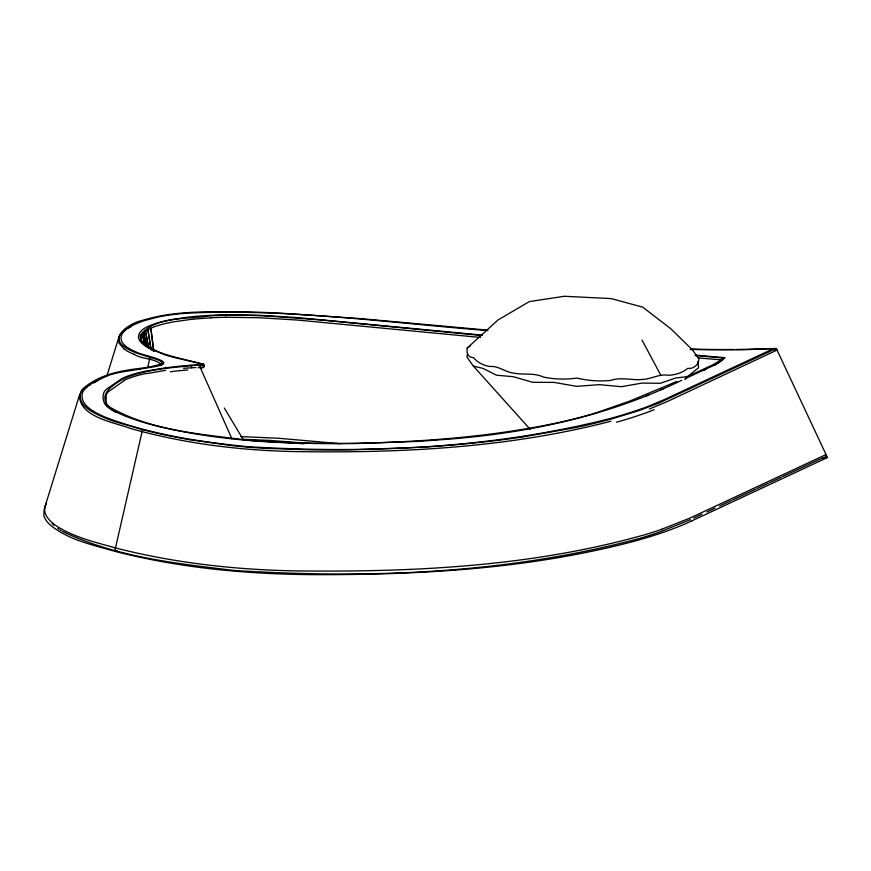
<?xml version="1.0" encoding="UTF-8"?>
<svg xmlns="http://www.w3.org/2000/svg" width="871" height="871" viewBox="0 0 871 871"><rect width="100%" height="100%" fill="white"/><g stroke="black" fill="none" stroke-linecap="round" stroke-linejoin="round"><path stroke-width="1.31" d="M467.161 348.095L467.063 352.2L468.13 355.216L470.351 357.088L473.693 357.829C477.711 362.641 483.492 365.439 489.6 366.506C498.321 365.548 505.049 372.091 513.498 373.082C523.525 375.183 533.945 372.483 543.482 377.078C554.489 379.364 565.802 379.604 576.929 378.09C588.001 380.714 599.422 381.574 610.756 380.409C621.121 376.773 631.638 380.562 642.232 379.451C651.388 379.255 659.489 373.452 668.743 375.336C675.624 374.889 682.396 372.777 687.796 368.379C693.523 369.13 698.967 364.655 698.869 358.808L692.369 349.783L670.528 328.541L642.765 307.191L611.311 298.59L564.31 296.271L529.296 301.595L497.918 320.038L467.161 348.095L470.471 345.733M140.83 338.775L141.744 335.041L144.499 331.949A119.567 25.215 2.4 0 1 173.699 321.813L193.264 319.08M46.49 503.405C39.946 513.836 51.933 523.711 60.219 528.251C77.279 538.115 96.681 542.6 115.473 547.935C174.799 563.102 236.03 569.884 297.185 570.919C412.778 572.203 530.156 566.683 642.079 535.48M115.408 548.273L142.202 431.112A2.21 1.579 -75 0 1 142.768 429.958M147.711 367.42L149.616 358.917A2.221 1.557 -75 0 1 150.171 357.796M126.382 329.271A180.33 38.106 2.3 0 0 118.783 337.371L118.935 342.967L123.769 348.65M467.444 354.29L466.878 356.99L473.367 366.092L530.308 429.468M106.85 376.13L118.794 337.371M44.824 507.183L79.62 394.683L81.645 391.297L84.759 388.324M79.62 394.683C78.314 417.035 114.711 422.391 130.312 428.423C182.703 443.219 237.13 450.165 291.491 451.505C398.504 453.399 506.944 448.195 610.974 421.216M721.624 360.452L722.647 357.959L695.156 355.553M722.059 359.407L717.715 363.392M161.581 365.352C156.845 358.133 141.44 359.473 134.156 354.257M45.684 506.334L44.16 509.274L43.822 515.338A242.563 51.258 2.3 0 0 49.832 524.636C68.188 539.976 92.293 544.767 114.711 551.289A295.367 62.418 2.3 0 0 134.907 556.144C194.734 569.536 256.107 574.457 317.316 574.675C423.829 574.806 531.56 568.556 634.905 541.076A614.501 129.855 2.3 0 0 692.118 520.782M695.221 355.107L724.835 357.698L721.471 360.964L715.701 364.503L685.346 378.602M198.697 364.797A13.37 2.82 2.3 0 0 200.94 364.579A4.213 0.893 2.3 0 0 202.083 364.328L203.106 364.557A1.535 1.426 59.5 0 1 203.651 364.971L204.358 365.82M85.238 387.965L87.361 386.528M154.025 366.745L153.688 366.811A61.014 12.891 2.3 0 1 151.598 367.214L120.688 372.2A93.535 19.761 2.3 0 0 107.895 375.575C99.163 379.93 88.744 383.327 82.876 391.58C78.02 404.819 94.885 412.321 104.618 416.937C150.139 434.379 198.98 441.793 247.255 446.649C368.139 453.878 491.124 448.445 608.916 418.875A591.747 125.054 2.3 0 0 647.12 406.746L664.519 399.517L772.621 349.042L775.223 348.868M714.862 365.145L716.343 364.274M89.169 385.461L89.996 384.982M94.689 382.402L93.839 382.87M95.32 382.064L95.962 381.716M97.258 381.019L97.922 380.671M124.052 380.736L109.082 391.221A109.539 22.722 3 0 0 106.273 394.857L105.99 403.066L109.474 408.129M686.119 377.208L712.565 364.949L719.196 361.106A152.349 32.194 2.3 0 0 722.658 357.959M692.053 520.771L827.45 457.536L776.279 348.454L658.912 403.066L638.65 410.687L612.269 418.733A572.476 120.982 2.3 0 1 576.297 427.454M777.03 350.055L666.816 401.771L649.331 409.043M693.752 518.093L701.961 514.26M706.893 511.963L715.102 508.12M719.555 506.04L731.248 500.585M732.413 500.041L755.799 489.121M756.964 488.566L768.658 483.111M769.822 482.567L781.516 477.101M782.681 476.557L821.255 458.549M684.737 379.233L686.522 378.406M690.474 519.628L659.314 532.159A634.23 134.025 2.3 0 1 639.76 538.354C508.087 573.662 369.74 578.921 234.201 570.451C176.203 563.548 115.745 557.015 62.494 531.408M703.43 370.567L704.334 370.153M705.227 369.74L706.131 369.337M681.732 380.257C605.737 417.361 521.969 434.368 437.982 439.942A370.175 78.227 2.3 0 1 417.503 441.412L356.5 443.535A464.33 98.129 2.3 0 1 342.815 443.633A426.736 90.181 2.3 0 1 315.215 443.546L278.372 442.446A185.85 39.271 2.3 0 1 264.131 441.63C229.215 439.289 194.331 434.945 160.253 426.855M676.811 381.465L629.744 401.096L595.808 412.941A456.894 96.55 2.3 0 1 479.094 435.478M660.654 389.892L663.517 388.673M646.108 395.946L649.058 394.737M661.699 529.252L689.68 518.201L826.046 454.553L825.447 456.905L821.756 458.462M203.15 366.484L202.116 365.493A1.622 1.034 81.9 0 0 201.724 364.96L200.918 364.579M145.011 320.43L158.141 317A97.53 20.61 2.3 0 1 169.649 314.997L177.434 314.05A100.274 21.187 2.3 0 1 188.626 313.092C288.628 308.595 388.335 322.716 487.804 330.599M723.834 357.861L724.814 357.698M576.275 427.454L521.892 437.122M154.352 366.68C181.985 362.238 140.884 355.205 136.475 352.124A111.401 23.539 2.3 0 1 126.339 346.636C122.408 344.034 119.294 338.688 122.071 334.181A178.239 37.671 2.3 0 1 134.57 324.469A168.636 35.635 2.3 0 1 144.989 320.43M144.728 371.373L164.118 368.052A169.823 35.885 2.3 0 1 182.257 365.94L190.673 365.276A27.828 5.879 2.3 0 1 192.001 365.21L193.612 365.145A28.438 6.01 2.3 0 0 194.93 365.08A29.081 6.151 2.3 0 0 197.728 364.884L198.621 364.807M146.589 373.605L165.675 370.338M200.058 367.137L231.947 438.81M199.884 367.105L198.686 367.235M195.899 367.551L183.541 368.281M478.93 435.435L469.295 436.523A387.987 81.994 2.3 0 1 448.913 438.549C380.148 444.275 310.795 445.375 242.007 439.474C197.129 433.704 149.246 429.98 109.332 406.844A97.857 20.675 2.3 0 1 106.981 404.536C99.784 393.507 112.37 385.701 120.416 380.605A143.573 30.343 2.3 0 1 127.667 377.034C151.946 367.932 178.403 367.442 203.705 364.318L177.249 357.709A121.417 25.662 2.3 0 1 157.825 351.59L147.896 346.549A138.892 29.353 2.3 0 1 140.416 335.041C155.245 315.944 189.279 319.33 210.836 315.759A109.528 23.147 2.3 0 1 236.291 315.193L249.933 315.389A164.967 34.862 2.3 0 1 269.966 316.195L322.237 320.114L482.055 335.542M420.933 447.269L352.32 449.817A336.565 71.128 2.3 0 1 311.927 449.85L265.089 448.347A144.749 30.594 2.3 0 1 231.338 445.549L190.052 439.757M482.458 335.128L297.86 317.588L259.46 315.269L225.121 314.823A106.676 22.548 2.3 0 0 213.547 315.182L206.068 315.574A113.382 23.963 2.3 0 0 186.568 317.349L171.914 319.581A122.147 25.814 2.3 0 0 142.125 330.011L139.338 333.179L138.413 337.012A140.95 29.788 2.3 0 0 148.168 347.779L164.369 354.617A127.014 26.838 2.3 0 0 174.853 357.633L198.838 363.163A27.023 5.705 2.3 0 1 200.57 363.599A15.34 3.244 2.3 0 1 200.94 363.708L202.976 364.122A1.6 1.415 -63.3 0 1 203.52 364.492L204.282 365.58A8.155 0.936 2.7 0 0 203.803 365.33M210.717 317.752L214.397 317.577M822.877 457.721L827.45 457.536M776.279 348.454L742.604 349.804L702.603 349.717A161.625 34.154 2.3 0 1 692.423 349.423M769.899 348.672L747.96 349.26A317.948 67.187 2.3 0 1 738.76 349.423L736.343 349.456M770.106 349.119L772.621 349.042M775.005 350.327L777.128 350.262M225.709 317.251L259.373 317.741L297.316 320.049L480.433 337.447M733.937 349.478L724.237 349.532A188.016 39.728 2.3 0 1 691.084 348.977M240.832 436.589L278.97 438.287L340.234 443.698M242.421 439.278L270.043 440.41L307.594 443.328M244.228 440.04L304.153 443.764M698.281 357.894L721.819 359.952M487.695 330.131L360.104 318.59L281.616 313.222A309.259 65.358 2.3 0 0 256.401 312.156L243.336 311.796A211.914 44.78 2.3 0 0 235.693 311.666C204.543 311.698 172.567 311.045 142.485 320.376C130.77 322.727 107.046 336.903 126.251 348.019M473.367 366.092L483.133 368.444L496.503 375.194L513.346 376.708L532.714 382.315L554.206 382.402L576.591 386.354L599.411 384.644L621.393 386.702L642.09 383.088L660.36 383.294L675.82 377.949L687.459 376.642L698.575 367.78L697.965 361.574M690.17 349.434L692.369 349.783M202.605 365.145L203.466 365.341M142.517 429.664L114.232 421.444A155.8 32.924 2.3 0 1 109.43 419.746C98.009 415.151 72.903 405.712 82.114 389.533C97.726 374.998 119.741 370.708 140.275 368.324A47.524 10.049 2.3 0 0 144.695 367.725L149.224 366.974A66.12 13.969 2.3 0 0 151.042 366.647L161.407 364.056A14.426 3.049 2.3 0 0 162.278 363.098L161.309 361.715M152.175 350.229L154.134 351.209M190.673 365.276L191.206 365.744A1.72 0.686 86.9 0 1 191.457 366.408L191.62 367.758M126.36 416.501A207.113 43.768 2.3 0 1 110.377 408.782C104.237 406.147 101.689 399.038 103.78 392.897A112.337 23.735 2.3 0 1 106.654 389.065L121.766 378.645A138.674 29.309 2.3 0 1 144.738 371.384M60.045 529.895L61.253 530.657M112.043 409.947L110.944 409.218M57.769 528.349L58.88 529.122M53.882 525.246L52.26 523.7M224.293 408.031L243.76 440.432M642.025 340.06L660.686 375.031M145.283 346.005L142.267 334.257L144.782 344.785M146.6 345.885L143.639 332.711L146.437 345.994M148.821 348.498L145.479 331.198L148.625 348.454M151.151 349.837L147.896 329.684L150.999 349.794M153.775 351.035L150.825 328.225L153.688 350.98M190.02 439.768A253.036 53.469 2.3 0 1 142.604 429.653M161.429 361.715A39.489 8.34 2.3 0 0 150.944 357.731L137.313 353.299A116.148 24.54 2.3 0 1 126.186 348.019M521.794 437.09A435.369 91.999 2.3 0 1 421.02 447.313M200.156 364.993A2.058 1.165 -61.3 0 1 200.384 366.713M115.778 412.255A204.456 43.017 2.4 0 1 112.413 410.306M123.584 380.681A135.996 29.135 2.6 0 1 145.947 373.452M170.324 371.775A166.546 35.112 2.3 0 1 187.755 369.935M201.147 367.377A31.432 2.798 -3.8 0 1 198.087 367.758M160.242 426.855A203.629 43.027 2.3 0 1 126.371 416.501M203.814 367.366A13.718 6.01 7.7 0 1 201.299 368.074M722.244 359.516A2.765 1.884 -67.2 0 1 723.834 357.959M147.776 346.876A138.75 28.841 2.5 0 1 145.936 345.537M144.368 344.197A138.75 28.841 2.5 0 1 140.96 338.786M193.569 319.189A109.768 22.973 2.3 0 1 210.945 317.871M214.44 317.599A104.27 22.265 2.4 0 1 225.731 317.273M204.478 365.972A5.455 1.404 -2.8 0 1 203.814 366.549M204.347 365.57A3.996 0.653 -12.7 0 1 204.271 365.842M654.099 409.751A594.294 126.818 2.5 0 1 616.45 422.228M133.905 354.279A113.981 24.138 2.2 0 1 123.638 348.65M128.505 327.997A180.33 38.106 2.3 0 1 130.868 326.745M775.212 348.923A4.148 2.94 -75.1 0 1 777.074 349.913M140.013 369.707A2.275 1.296 83.6 0 1 140.166 369.271M117.247 550.995A2.711 1.927 -75 0 1 115.212 548.251M661.851 529.285A636.973 134.733 2.3 0 1 642.232 535.502"/></g></svg>
